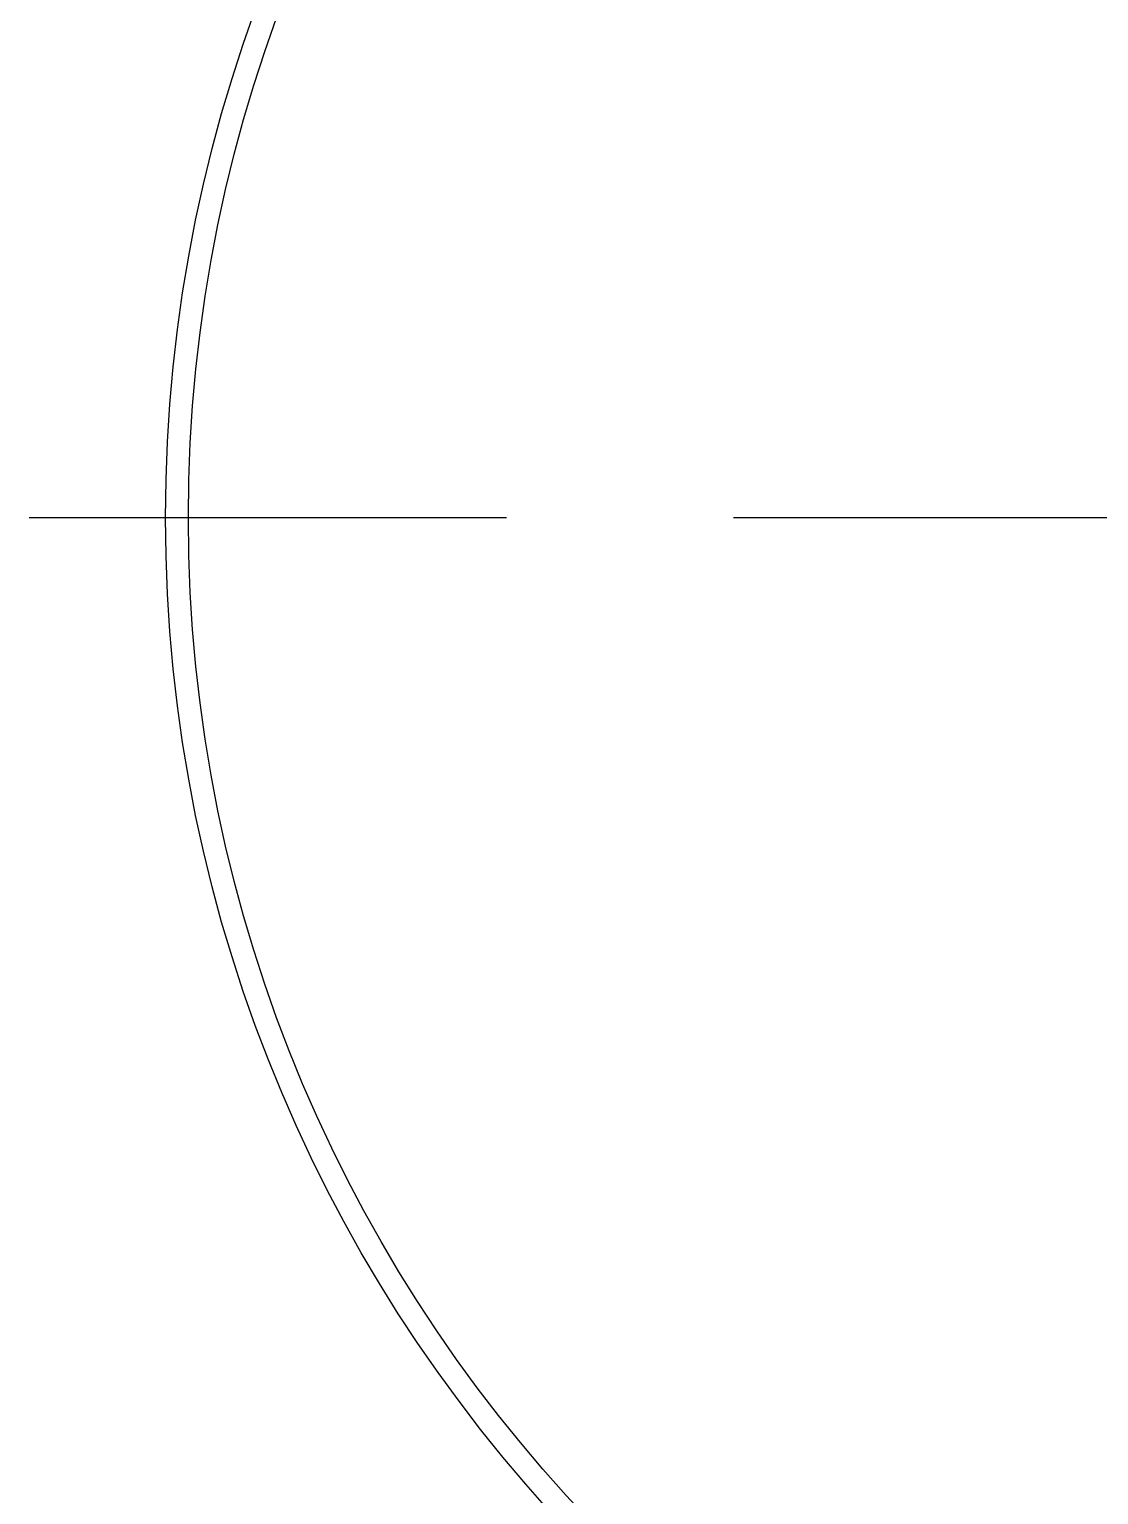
# Model space of a CAD drawing. Header units: millimetres. Extents: x -60 to 7633, y -2614 to 2146.
# Drawn here: x 3519.27 to 3542.8, y -2367.97 to -2335.72 of the extents above; entities that cross this region are included whole.
import ezdxf
from ezdxf.lldxf.tags import DXFTag

# ---------------------------------------------------------------- set-up
doc = ezdxf.new("R2010")
doc.units = ezdxf.units.MM
doc.layers.get('0').update_dxf_attribs({"color": 250})
tags = doc.linetypes.add('CENTER2', pattern=[28.575, 19.05, -3.175, 3.175, -3.175]).pattern_tags.tags
tags[10:11] = [DXFTag(74, 4), DXFTag(75, 0), DXFTag(340, '0'), DXFTag(46, 0.0), DXFTag(50, 0.0), DXFTag(44, 0.0), DXFTag(45, 0.0)]
tags[8:9] = [DXFTag(74, 4), DXFTag(75, 0), DXFTag(340, '0'), DXFTag(46, 0.0), DXFTag(50, 0.0), DXFTag(44, 0.0), DXFTag(45, 0.0)]
tags[6:7] = [DXFTag(74, 4), DXFTag(75, 0), DXFTag(340, '0'), DXFTag(46, 0.0), DXFTag(50, 0.0), DXFTag(44, 0.0), DXFTag(45, 0.0)]
tags[4:5] = [DXFTag(74, 4), DXFTag(75, 0), DXFTag(340, '0'), DXFTag(46, 0.0), DXFTag(50, 0.0), DXFTag(44, 0.0), DXFTag(45, 0.0)]

msp = doc.modelspace()

# ---------------------------------------------------------------- linework, layer by layer
at = {"linetype": 'CENTER2'}
for p, q in [((3529.771, -2346.465), (3519.271, -2346.465)), ((3574.771, -2346.465), (3534.771, -2346.465))]:
    msp.add_line(p, q, dxfattribs=at)
at = {"linetype": 'Continuous'}
for radius in [32.5, 32]:
    msp.add_circle((3554.771, -2346.465), radius, dxfattribs=at)

doc.saveas('drawing.dxf')
